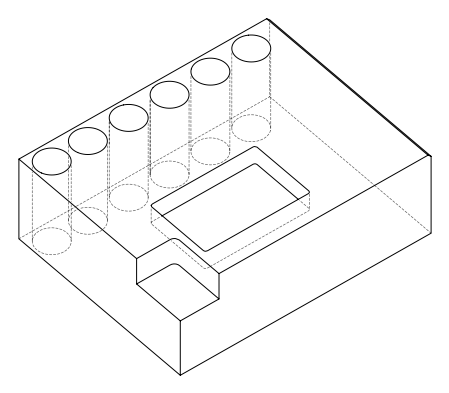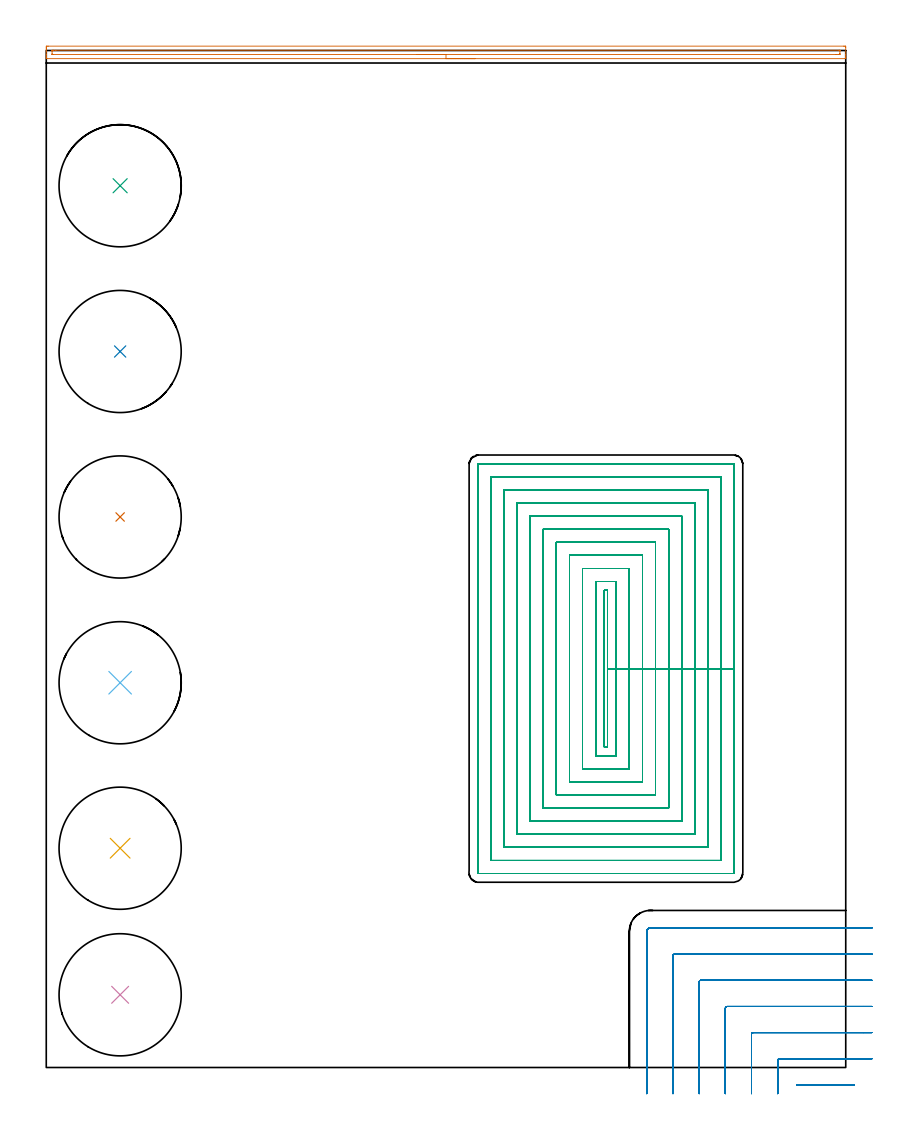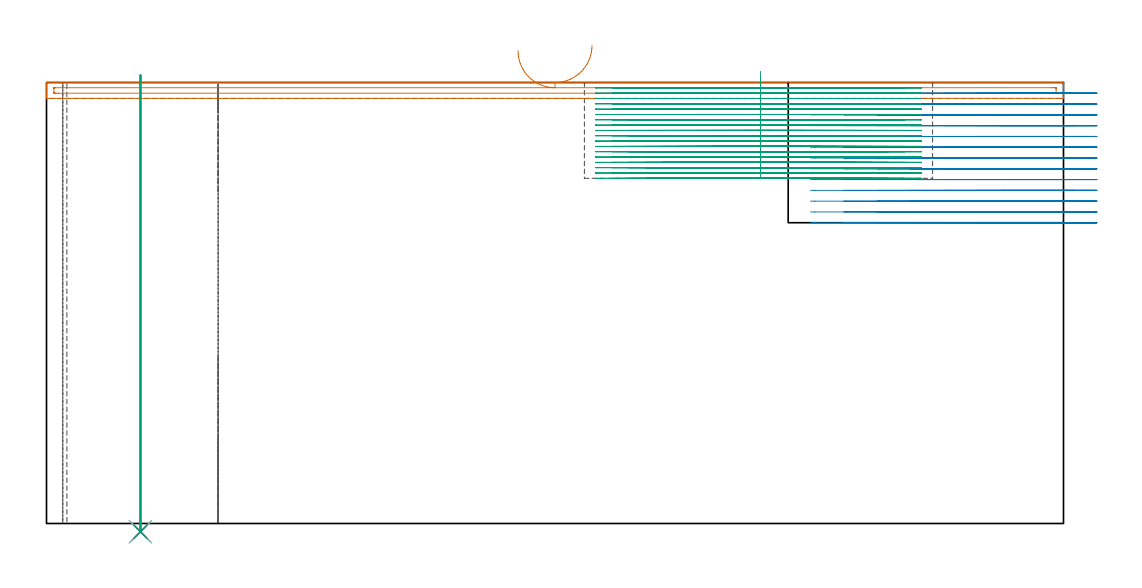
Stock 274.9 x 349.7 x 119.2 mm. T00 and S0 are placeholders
(PLAN: 9 operations, 3 tool changes, 137.6 min)
(1 AREA_MILL | FG_CHAMFER_SURFACE | UGT0205_001 | 4.56 min | 2546 mm3)
(2 MILL_CORNER_NOTCH_RECTANGULAR | CORNER_NOTCH_RECTANGULAR | NXT0201_011 | Follow Part, ap 3, ae 75% | 16.6 min | 151862 mm3)
(3 MILL_RECTANGULAR_POCKET | POCKET_RECTANGULAR_STRAIGHT | NXT0201_008 | Follow Part, ap 1.5, ae 75% | 113.43 min | 357839 mm3)
(4 INDEXABLE_INSERT_DRILL_THROUGH_HOLE_FROM_SOLID | STEP1HOLE | NXT0302_036 | 0.5 min | 165071 mm3)
(5 INDEXABLE_INSERT_DRILL_THROUGH_HOLE_FROM_SOLID_1 | STEP1HOLE_1 | NXT0302_036 | 0.5 min | 165094 mm3)
(6 INDEXABLE_INSERT_DRILL_THROUGH_HOLE_FROM_SOLID_2 | STEP1HOLE_2 | NXT0302_036 | 0.5 min | 165089 mm3)
(7 INDEXABLE_INSERT_DRILL_THROUGH_HOLE_FROM_SOLID_3 | STEP1HOLE_3 | NXT0302_036 | 0.5 min | 165089 mm3)
(8 INDEXABLE_INSERT_DRILL_THROUGH_HOLE_FROM_SOLID_4 | STEP1HOLE_4 | NXT0302_036 | 0.5 min | 165104 mm3)
(9 INDEXABLE_INSERT_DRILL_THROUGH_HOLE_FROM_SOLID_5 | STEP1HOLE_5 | NXT0302_036 | 0.5 min | 165058 mm3)
(TOOL UGT0205_001 | Chamfer Mill 20 x 3 x 45 deg. | D20 FL50 Z2)
(TOOL NXT0201_011 | ENDMILL 12mm [2P460-1200-NA 1630] | D12 FL38 Z6)
(TOOL NXT0201_008 | ENDMILL 6mm [2P460-0600-NA 1630] | D6 FL26 Z6)
(TOOL NXT0302_036 | Index. Insert Drill 42mm [880-D4200L50-05] | D42 PA176 FL210 Z2)
(OP 1 AREA_MILL)
G17 G21 G94 G90
T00 M6
G54
G17 G0 G90 X147.45 Y346.9 S1061 M3
G43 Z129.2 H0
G94 G1 X147.412 Z128.328 F250.
X147.298 Z127.463
X147.109 Z126.612
X146.847 Z125.78
X146.513 Z124.974
X146.11 Z124.2
X145.641 Z123.464
X145.11 Z122.772
X144.521 Z122.129
X143.878 Z121.54
X143.186 Z121.008
X142.45 Z120.54
X141.676 Z120.137
X140.87 Z119.803
X140.038 Z119.541
X139.186 Z119.352
X138.322 Z119.238
X137.45 Z119.2
X0.183
X0.01 Y346.902 Z119.189
X0.002 Y347.06 Z119.032
X0. Y347.224 Z118.875
Y347.453 Z118.647
Y348.173 Z117.922
Y349.41 Z116.687
Y349.927 Z116.167
Y350.546 Z115.549
X0.003 Y350.805 Z115.291
X0.01 Y351.192 Z114.904
X0.232 Y351.196 Z114.901
X0.631 Y351.2 Z114.9
X274.269
X274.668 Y351.196 Z114.901
X274.89 Y351.192 Z114.904
X274.9 Y350.805 Z115.291
Y348.173 Z117.922
Y347.453 Z118.647
Y347.224 Z118.875
X274.898 Y347.06 Z119.032
X274.89 Y346.902 Z119.189
X274.717 Y346.9 Z119.2
X137.45
Y348.314 Z117.786
X2.274 Y348.315 Z117.785
X2.057 Y348.319 Z117.781
X2.012 Y348.321 Z117.779
X2.005 Y348.352 Z117.748
X2.002 Y348.387 Z117.713
X2. Y348.584 Z117.516
Y349.461 Z116.639
X2.001 Y349.598 Z116.502
X2.005 Y349.708 Z116.392
X2.01 Y349.775 Z116.325
X2.045 Y349.779 Z116.321
X2.419 Y349.785 Z116.315
X2.564 Y349.786 Z116.314
X3.313
X272.626 Y349.785 Z116.315
X272.843 Y349.781 Z116.319
X272.888 Y349.779 Z116.321
X272.895 Y349.748 Z116.352
X272.898 Y349.713 Z116.387
X272.9 Y349.516 Z116.584
Y348.639 Z117.461
X272.899 Y348.502 Z117.598
X272.895 Y348.392 Z117.708
X272.89 Y348.325 Z117.775
X272.855 Y348.321 Z117.779
X272.481 Y348.315 Z117.785
X272.336 Y348.314 Z117.786
X271.587
X137.45
X136.578 Z117.824
X135.713 Z117.938
X134.862 Z118.127
X134.03 Z118.389
X133.224 Z118.723
X132.45 Z119.126
X131.714 Z119.594
X131.022 Z120.125
X130.379 Z120.715
X129.79 Z121.358
X129.258 Z122.05
X128.79 Z122.786
X128.387 Z123.56
X128.053 Z124.366
X127.791 Z125.198
X127.602 Z126.049
X127.488 Z126.914
X127.45 Z127.786
G0 Z129.2
M5
M2
(OP 2 MILL_CORNER_NOTCH_RECTANGULAR)
G17 G21 G94 G90
T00 M6
G54
G17 G0 G90 X277.902 Y-6. S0 M3
G43 Z129.2 H1
Z116.285
G94 G1 X274.902 F250.
X261.092 F500.
X258.092 Y-6.023 F250.
G0 Z129.2
X283.9 Y3.
Z116.285
G1 X280.9
X252.096 F500.
G3 X251.5 Y2.404 R0.6
G1 Y-6.
Y-9. F250.
G0 Z129.2
X283.9 Y12.
Z116.285
G1 X280.9
X243.096 F500.
G3 X242.5 Y11.404 R0.6
G1 Y-6.
Y-9. F250.
G0 Z129.2
X283.9 Y21.
Z116.285
G1 X280.9
X234.096 F500.
G3 X233.5 Y20.404 R0.6
G1 Y-6.
Y-9. F250.
G0 Z129.2
X283.9 Y30.
Z116.285
G1 X280.9
X225.096 F500.
G3 X224.5 Y29.404 R0.6
G1 Y-6.
Y-9. F250.
G0 Z129.2
X283.9 Y39.
Z116.285
G1 X280.9
X216.097 F500.
G3 X215.5 Y38.403 R0.6
G1 Y-6.
Y-9. F250.
G0 Z129.2
X283.9 Y48.
Z116.285
G1 X280.9
X207.7 F500.
G3 X206.5 Y46.8 R1.2
G1 Y-6.
Y-9. F250.
G0 Z129.2
X277.903 Y-6.
Z113.369
G1 X274.903
X261.092 F500.
X258.092 Y-6.023 F250.
G0 Z129.2
X283.9 Y3.
Z113.369
G1 X280.9
X252.096 F500.
G3 X251.5 Y2.404 R0.6
G1 Y-6.
Y-9. F250.
G0 Z129.2
X283.9 Y12.
Z113.369
G1 X280.9
X243.096 F500.
G3 X242.5 Y11.404 R0.6
G1 Y-6.
Y-9. F250.
G0 Z129.2
X283.9 Y21.
Z113.369
G1 X280.9
X234.096 F500.
G3 X233.5 Y20.404 R0.6
G1 Y-6.
Y-9. F250.
G0 Z129.2
X283.9 Y30.
Z113.369
G1 X280.9
X225.096 F500.
G3 X224.5 Y29.404 R0.6
G1 Y-6.
Y-9. F250.
G0 Z129.2
X283.9 Y39.
Z113.369
G1 X280.9
X216.097 F500.
G3 X215.5 Y38.403 R0.6
G1 Y-6.
Y-9. F250.
G0 Z129.2
X283.9 Y48.
Z113.369
G1 X280.9
X207.7 F500.
G3 X206.5 Y46.8 R1.2
G1 Y-6.
Y-9. F250.
G0 Z129.2
X277.903 Y-6.
Z110.454
G1 X274.903
X261.092 F500.
X258.092 Y-6.023 F250.
G0 Z129.2
X283.9 Y3.
Z110.454
G1 X280.9
X252.096 F500.
G3 X251.5 Y2.404 R0.6
G1 Y-6.
Y-9. F250.
G0 Z129.2
X283.9 Y12.
Z110.454
G1 X280.9
X243.096 F500.
G3 X242.5 Y11.404 R0.6
G1 Y-6.
Y-9. F250.
G0 Z129.2
X283.9 Y21.
Z110.454
G1 X280.9
X234.096 F500.
G3 X233.5 Y20.404 R0.6
G1 Y-6.
Y-9. F250.
G0 Z129.2
X283.9 Y30.
Z110.454
G1 X280.9
X225.096 F500.
G3 X224.5 Y29.404 R0.6
G1 Y-6.
Y-9. F250.
G0 Z129.2
X283.9 Y39.
Z110.454
G1 X280.9
X216.097 F500.
G3 X215.5 Y38.403 R0.6
G1 Y-6.
Y-9. F250.
G0 Z129.2
X283.9 Y48.
Z110.454
G1 X280.9
X207.7 F500.
G3 X206.5 Y46.8 R1.2
G1 Y-6.
Y-9. F250.
G0 Z129.2
X277.903 Y-6.
Z107.538
G1 X274.903
X261.092 F500.
X258.092 Y-6.023 F250.
G0 Z129.2
X283.9 Y3.
Z107.538
G1 X280.9
X252.096 F500.
G3 X251.5 Y2.404 R0.6
G1 Y-6.
Y-9. F250.
G0 Z129.2
X283.9 Y12.
Z107.538
G1 X280.9
X243.096 F500.
G3 X242.5 Y11.404 R0.6
G1 Y-6.
Y-9. F250.
G0 Z129.2
X283.9 Y21.
Z107.538
G1 X280.9
X234.096 F500.
G3 X233.5 Y20.404 R0.6
G1 Y-6.
Y-9. F250.
G0 Z129.2
X283.9 Y30.
Z107.538
G1 X280.9
X225.096 F500.
G3 X224.5 Y29.404 R0.6
G1 Y-6.
Y-9. F250.
G0 Z129.2
X283.9 Y39.
Z107.538
G1 X280.9
X216.097 F500.
G3 X215.5 Y38.403 R0.6
G1 Y-6.
Y-9. F250.
G0 Z129.2
X283.9 Y48.
Z107.538
G1 X280.9
X207.7 F500.
G3 X206.5 Y46.8 R1.2
G1 Y-6.
Y-9. F250.
G0 Z129.2
X277.903 Y-6.
Z104.623
G1 X274.903
X261.092 F500.
X258.092 Y-6.023 F250.
G0 Z129.2
X283.9 Y3.
Z104.623
G1 X280.9
X252.096 F500.
G3 X251.5 Y2.404 R0.6
G1 Y-6.
Y-9. F250.
G0 Z129.2
X283.9 Y12.
Z104.623
G1 X280.9
X243.096 F500.
G3 X242.5 Y11.404 R0.6
G1 Y-6.
Y-9. F250.
G0 Z129.2
X283.9 Y21.
Z104.623
G1 X280.9
X234.096 F500.
G3 X233.5 Y20.404 R0.6
G1 Y-6.
Y-9. F250.
G0 Z129.2
X283.9 Y30.
Z104.623
G1 X280.9
X225.096 F500.
G3 X224.5 Y29.404 R0.6
G1 Y-6.
Y-9. F250.
G0 Z129.2
X283.9 Y39.
Z104.623
G1 X280.9
X216.097 F500.
G3 X215.5 Y38.403 R0.6
G1 Y-6.
Y-9. F250.
G0 Z129.2
X283.9 Y48.
Z104.623
G1 X280.9
X207.7 F500.
G3 X206.5 Y46.8 R1.2
G1 Y-6.
Y-9. F250.
G0 Z129.2
X277.903 Y-6.
Z101.708
G1 X274.903
X261.092 F500.
X258.092 Y-6.023 F250.
G0 Z129.2
X283.9 Y3.
Z101.708
G1 X280.9
X252.096 F500.
G3 X251.5 Y2.404 R0.6
G1 Y-6.
Y-9. F250.
G0 Z129.2
X283.9 Y12.
Z101.708
G1 X280.9
X243.096 F500.
G3 X242.5 Y11.404 R0.6
G1 Y-6.
Y-9. F250.
G0 Z129.2
X283.9 Y21.
Z101.708
G1 X280.9
X234.096 F500.
G3 X233.5 Y20.404 R0.6
G1 Y-6.
Y-9. F250.
G0 Z129.2
X283.9 Y30.
Z101.708
G1 X280.9
X225.096 F500.
G3 X224.5 Y29.404 R0.6
G1 Y-6.
Y-9. F250.
G0 Z129.2
X283.9 Y39.
Z101.708
G1 X280.9
X216.097 F500.
G3 X215.5 Y38.403 R0.6
G1 Y-6.
Y-9. F250.
G0 Z129.2
X283.9 Y48.
Z101.708
G1 X280.9
X207.7 F500.
G3 X206.5 Y46.8 R1.2
G1 Y-6.
Y-9. F250.
G0 Z129.2
X277.903 Y-6.
Z98.792
G1 X274.903
X261.092 F500.
X258.092 Y-6.023 F250.
G0 Z129.2
X283.9 Y3.
Z98.792
G1 X280.9
X252.096 F500.
G3 X251.5 Y2.404 R0.6
G1 Y-6.
Y-9. F250.
G0 Z129.2
X283.9 Y12.
Z98.792
G1 X280.9
X243.096 F500.
G3 X242.5 Y11.404 R0.6
G1 Y-6.
Y-9. F250.
G0 Z129.2
X283.9 Y21.
Z98.792
G1 X280.9
X234.096 F500.
G3 X233.5 Y20.404 R0.6
G1 Y-6.
Y-9. F250.
G0 Z129.2
X283.9 Y30.
Z98.792
G1 X280.9
X225.096 F500.
G3 X224.5 Y29.404 R0.6
G1 Y-6.
Y-9. F250.
G0 Z129.2
X283.9 Y39.
Z98.792
G1 X280.9
X216.097 F500.
G3 X215.5 Y38.403 R0.6
G1 Y-6.
Y-9. F250.
G0 Z129.2
X283.9 Y48.
Z98.792
G1 X280.9
X207.7 F500.
G3 X206.5 Y46.8 R1.2
G1 Y-6.
Y-9. F250.
G0 Z129.2
X277.903 Y-6.
Z95.877
G1 X274.903
X261.092 F500.
X258.092 Y-6.023 F250.
G0 Z129.2
X283.9 Y3.
Z95.877
G1 X280.9
X252.096 F500.
G3 X251.5 Y2.404 R0.6
G1 Y-6.
Y-9. F250.
G0 Z129.2
X283.9 Y12.
Z95.877
G1 X280.9
X243.096 F500.
G3 X242.5 Y11.404 R0.6
G1 Y-6.
Y-9. F250.
G0 Z129.2
X283.9 Y21.
Z95.877
G1 X280.9
X234.096 F500.
G3 X233.5 Y20.404 R0.6
G1 Y-6.
Y-9. F250.
G0 Z129.2
X283.9 Y30.
Z95.877
G1 X280.9
X225.096 F500.
G3 X224.5 Y29.404 R0.6
G1 Y-6.
Y-9. F250.
G0 Z129.2
X283.9 Y39.
Z95.877
G1 X280.9
X216.097 F500.
G3 X215.5 Y38.403 R0.6
G1 Y-6.
Y-9. F250.
G0 Z129.2
X283.9 Y48.
Z95.877
G1 X280.9
X207.7 F500.
G3 X206.5 Y46.8 R1.2
G1 Y-6.
Y-9. F250.
G0 Z129.2
X277.903 Y-6.
Z92.962
G1 X274.903
X261.092 F500.
X258.092 Y-6.023 F250.
G0 Z129.2
X283.9 Y3.
Z92.962
G1 X280.9
X252.096 F500.
G3 X251.5 Y2.404 R0.6
G1 Y-6.
Y-9. F250.
G0 Z129.2
X283.9 Y12.
Z92.962
G1 X280.9
X243.096 F500.
G3 X242.5 Y11.404 R0.6
G1 Y-6.
Y-9. F250.
G0 Z129.2
X283.9 Y21.
Z92.962
G1 X280.9
X234.096 F500.
G3 X233.5 Y20.404 R0.6
G1 Y-6.
Y-9. F250.
G0 Z129.2
X283.9 Y30.
Z92.962
G1 X280.9
X225.096 F500.
G3 X224.5 Y29.404 R0.6
G1 Y-6.
Y-9. F250.
G0 Z129.2
X283.9 Y39.
Z92.962
G1 X280.9
X216.097 F500.
G3 X215.5 Y38.403 R0.6
G1 Y-6.
Y-9. F250.
G0 Z129.2
X283.9 Y48.
Z92.962
G1 X280.9
X207.7 F500.
G3 X206.5 Y46.8 R1.2
G1 Y-6.
Y-9. F250.
G0 Z129.2
X277.903 Y-6.
Z90.046
G1 X274.903
X261.092 F500.
X258.092 Y-6.023 F250.
G0 Z129.2
X283.9 Y3.
Z90.046
G1 X280.9
X252.096 F500.
G3 X251.5 Y2.404 R0.6
G1 Y-6.
Y-9. F250.
G0 Z129.2
X283.9 Y12.
Z90.046
G1 X280.9
X243.096 F500.
G3 X242.5 Y11.404 R0.6
G1 Y-6.
Y-9. F250.
G0 Z129.2
X283.9 Y21.
Z90.046
G1 X280.9
X234.096 F500.
G3 X233.5 Y20.404 R0.6
G1 Y-6.
Y-9. F250.
G0 Z129.2
X283.9 Y30.
Z90.046
G1 X280.9
X225.096 F500.
G3 X224.5 Y29.404 R0.6
G1 Y-6.
Y-9. F250.
G0 Z129.2
X283.9 Y39.
Z90.046
G1 X280.9
X216.097 F500.
G3 X215.5 Y38.403 R0.6
G1 Y-6.
Y-9. F250.
G0 Z129.2
X283.9 Y48.
Z90.046
G1 X280.9
X207.7 F500.
G3 X206.5 Y46.8 R1.2
G1 Y-6.
Y-9. F250.
G0 Z129.2
X277.903 Y-6.
Z87.131
G1 X274.903
X261.092 F500.
X258.092 Y-6.023 F250.
G0 Z129.2
X283.9 Y3.
Z87.131
G1 X280.9
X252.096 F500.
G3 X251.5 Y2.404 R0.6
G1 Y-6.
Y-9. F250.
G0 Z129.2
X283.9 Y12.
Z87.131
G1 X280.9
X243.096 F500.
G3 X242.5 Y11.404 R0.6
G1 Y-6.
Y-9. F250.
G0 Z129.2
X283.9 Y21.
Z87.131
G1 X280.9
X234.096 F500.
G3 X233.5 Y20.404 R0.6
G1 Y-6.
Y-9. F250.
G0 Z129.2
X283.9 Y30.
Z87.131
G1 X280.9
X225.096 F500.
G3 X224.5 Y29.404 R0.6
G1 Y-6.
Y-9. F250.
G0 Z129.2
X283.9 Y39.
Z87.131
G1 X280.9
X216.097 F500.
G3 X215.5 Y38.403 R0.6
G1 Y-6.
Y-9. F250.
G0 Z129.2
X283.9 Y48.
Z87.131
G1 X280.9
X207.7 F500.
G3 X206.5 Y46.8 R1.2
G1 Y-6.
Y-9. F250.
G0 Z129.2
X277.903 Y-6.
Z84.215
G1 X274.903
X261.092 F500.
X258.092 Y-6.023 F250.
G0 Z129.2
X283.9 Y3.
Z84.215
G1 X280.9
X252.096 F500.
G3 X251.5 Y2.404 R0.6
G1 Y-6.
Y-9. F250.
G0 Z129.2
X283.9 Y12.
Z84.215
G1 X280.9
X243.096 F500.
G3 X242.5 Y11.404 R0.6
G1 Y-6.
Y-9. F250.
G0 Z129.2
X283.9 Y21.
Z84.215
G1 X280.9
X234.096 F500.
G3 X233.5 Y20.404 R0.6
G1 Y-6.
Y-9. F250.
G0 Z129.2
X283.9 Y30.
Z84.215
G1 X280.9
X225.096 F500.
G3 X224.5 Y29.404 R0.6
G1 Y-6.
Y-9. F250.
G0 Z129.2
X283.9 Y39.
Z84.215
G1 X280.9
X216.097 F500.
G3 X215.5 Y38.403 R0.6
G1 Y-6.
Y-9. F250.
G0 Z129.2
X283.9 Y48.
Z84.215
G1 X280.9
X207.7 F500.
G3 X206.5 Y46.8 R1.2
G1 Y-6.
Y-9. F250.
G0 Z129.2
X277.903 Y-6.
Z81.3
G1 X274.903
X261.092 F500.
X258.092 Y-6.023 F250.
G0 Z129.2
X283.9 Y3.
Z81.3
G1 X280.9
X252.096 F500.
G3 X251.5 Y2.404 R0.6
G1 Y-6.
Y-9. F250.
G0 Z129.2
X283.9 Y12.
Z81.3
G1 X280.9
X243.096 F500.
G3 X242.5 Y11.404 R0.6
G1 Y-6.
Y-9. F250.
G0 Z129.2
X283.9 Y21.
Z81.3
G1 X280.9
X234.096 F500.
G3 X233.5 Y20.404 R0.6
G1 Y-6.
Y-9. F250.
G0 Z129.2
X283.9 Y30.
Z81.3
G1 X280.9
X225.096 F500.
G3 X224.5 Y29.404 R0.6
G1 Y-6.
Y-9. F250.
G0 Z129.2
X283.9 Y39.
Z81.3
G1 X280.9
X216.097 F500.
G3 X215.5 Y38.403 R0.6
G1 Y-6.
Y-9. F250.
G0 Z129.2
X283.9 Y48.
Z81.3
G1 X280.9
X207.7 F500.
G3 X206.5 Y46.8 R1.2
G1 Y-6.
Y-9. F250.
G0 Z129.2
M5
M2
(OP 3 MILL_RECTANGULAR_POCKET)
G17 G21 G94 G90
T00 M6
G54
G17 G0 G90 X193. Y120.584 S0 M3
G43 Z129.2 H1
Z122.2
G94 G1 Y137.15 Z117.761 F250.
Y164.1 F500.
X191.9
Y110.2
X193.
Y137.15
X196.
Y167.1
X188.9
Y107.2
X196.
Y137.15
X200.5
Y171.6
X184.4
Y102.7
X200.5
Y137.15
X205.
Y176.1
X179.9
Y98.2
X205.
Y137.15
X209.5
Y180.6
X175.4
Y93.7
X209.5
Y137.15
X214.
Y185.1
X170.9
Y89.2
X214.
Y137.15
X218.5
Y189.6
X166.4
Y84.7
X218.5
Y137.15
X223.
Y194.1
X161.9
Y80.2
X223.
Y137.15
X227.5
Y198.6
X157.4
Y75.7
X227.5
Y137.15
X232.
Y203.1
X152.9
Y71.2
X232.
Y137.15
X236.5
Y207.4
G3 X236.3 Y207.6 R0.2
G1 X148.6
G3 X148.4 Y207.4 R0.2
G1 Y66.9
G3 X148.6 Y66.7 R0.2
G1 X236.3
G3 X236.5 Y66.9 R0.2
G1 Y137.15
Y138.15
G0 X193. Y120.584 Z120.761
G1 Y137.15 Z116.322 F250.
Y164.1 F500.
X191.9
Y110.2
X193.
Y137.15
X196.
Y167.1
X188.9
Y107.2
X196.
Y137.15
X200.5
Y171.6
X184.4
Y102.7
X200.5
Y137.15
X205.
Y176.1
X179.9
Y98.2
X205.
Y137.15
X209.5
Y180.6
X175.4
Y93.7
X209.5
Y137.15
X214.
Y185.1
X170.9
Y89.2
X214.
Y137.15
X218.5
Y189.6
X166.4
Y84.7
X218.5
Y137.15
X223.
Y194.1
X161.9
Y80.2
X223.
Y137.15
X227.5
Y198.6
X157.4
Y75.7
X227.5
Y137.15
X232.
Y203.1
X152.9
Y71.2
X232.
Y137.15
X236.5
Y207.4
G3 X236.3 Y207.6 R0.2
G1 X148.6
G3 X148.4 Y207.4 R0.2
G1 Y66.9
G3 X148.6 Y66.7 R0.2
G1 X236.3
G3 X236.5 Y66.9 R0.2
G1 Y137.15
Y138.15
G0 X193. Y120.584 Z119.322
G1 Y137.15 Z114.883 F250.
Y164.1 F500.
X191.9
Y110.2
X193.
Y137.15
X196.
Y167.1
X188.9
Y107.2
X196.
Y137.15
X200.5
Y171.6
X184.4
Y102.7
X200.5
Y137.15
X205.
Y176.1
X179.9
Y98.2
X205.
Y137.15
X209.5
Y180.6
X175.4
Y93.7
X209.5
Y137.15
X214.
Y185.1
X170.9
Y89.2
X214.
Y137.15
X218.5
Y189.6
X166.4
Y84.7
X218.5
Y137.15
X223.
Y194.1
X161.9
Y80.2
X223.
Y137.15
X227.5
Y198.6
X157.4
Y75.7
X227.5
Y137.15
X232.
Y203.1
X152.9
Y71.2
X232.
Y137.15
X236.5
Y207.4
G3 X236.3 Y207.6 R0.2
G1 X148.6
G3 X148.4 Y207.4 R0.2
G1 Y66.9
G3 X148.6 Y66.7 R0.2
G1 X236.3
G3 X236.5 Y66.9 R0.2
G1 Y137.15
Y138.15
G0 X193. Y120.584 Z117.883
G1 Y137.15 Z113.444 F250.
Y164.1 F500.
X191.9
Y110.2
X193.
Y137.15
X196.
Y167.1
X188.9
Y107.2
X196.
Y137.15
X200.5
Y171.6
X184.4
Y102.7
X200.5
Y137.15
X205.
Y176.1
X179.9
Y98.2
X205.
Y137.15
X209.5
Y180.6
X175.4
Y93.7
X209.5
Y137.15
X214.
Y185.1
X170.9
Y89.2
X214.
Y137.15
X218.5
Y189.6
X166.4
Y84.7
X218.5
Y137.15
X223.
Y194.1
X161.9
Y80.2
X223.
Y137.15
X227.5
Y198.6
X157.4
Y75.7
X227.5
Y137.15
X232.
Y203.1
X152.9
Y71.2
X232.
Y137.15
X236.5
Y207.4
G3 X236.3 Y207.6 R0.2
G1 X148.6
G3 X148.4 Y207.4 R0.2
G1 Y66.9
G3 X148.6 Y66.7 R0.2
G1 X236.3
G3 X236.5 Y66.9 R0.2
G1 Y137.15
Y138.15
G0 X193. Y120.584 Z116.444
G1 Y137.15 Z112.005 F250.
Y164.1 F500.
X191.9
Y110.2
X193.
Y137.15
X196.
Y167.1
X188.9
Y107.2
X196.
Y137.15
X200.5
Y171.6
X184.4
Y102.7
X200.5
Y137.15
X205.
Y176.1
X179.9
Y98.2
X205.
Y137.15
X209.5
Y180.6
X175.4
Y93.7
X209.5
Y137.15
X214.
Y185.1
X170.9
Y89.2
X214.
Y137.15
X218.5
Y189.6
X166.4
Y84.7
X218.5
Y137.15
X223.
Y194.1
X161.9
Y80.2
X223.
Y137.15
X227.5
Y198.6
X157.4
Y75.7
X227.5
Y137.15
X232.
Y203.1
X152.9
Y71.2
X232.
Y137.15
X236.5
Y207.4
G3 X236.3 Y207.6 R0.2
G1 X148.6
G3 X148.4 Y207.4 R0.2
G1 Y66.9
G3 X148.6 Y66.7 R0.2
G1 X236.3
G3 X236.5 Y66.9 R0.2
G1 Y137.15
Y138.15
G0 X193. Y120.584 Z115.005
G1 Y137.15 Z110.567 F250.
Y164.1 F500.
X191.9
Y110.2
X193.
Y137.15
X196.
Y167.1
X188.9
Y107.2
X196.
Y137.15
X200.5
Y171.6
X184.4
Y102.7
X200.5
Y137.15
X205.
Y176.1
X179.9
Y98.2
X205.
Y137.15
X209.5
Y180.6
X175.4
Y93.7
X209.5
Y137.15
X214.
Y185.1
X170.9
Y89.2
X214.
Y137.15
X218.5
Y189.6
X166.4
Y84.7
X218.5
Y137.15
X223.
Y194.1
X161.9
Y80.2
X223.
Y137.15
X227.5
Y198.6
X157.4
Y75.7
X227.5
Y137.15
X232.
Y203.1
X152.9
Y71.2
X232.
Y137.15
X236.5
Y207.4
G3 X236.3 Y207.6 R0.2
G1 X148.6
G3 X148.4 Y207.4 R0.2
G1 Y66.9
G3 X148.6 Y66.7 R0.2
G1 X236.3
G3 X236.5 Y66.9 R0.2
G1 Y137.15
Y138.15
G0 X193. Y120.584 Z113.567
G1 Y137.15 Z109.128 F250.
Y164.1 F500.
X191.9
Y110.2
X193.
Y137.15
X196.
Y167.1
X188.9
Y107.2
X196.
Y137.15
X200.5
Y171.6
X184.4
Y102.7
X200.5
Y137.15
X205.
Y176.1
X179.9
Y98.2
X205.
Y137.15
X209.5
Y180.6
X175.4
Y93.7
X209.5
Y137.15
X214.
Y185.1
X170.9
Y89.2
X214.
Y137.15
X218.5
Y189.6
X166.4
Y84.7
X218.5
Y137.15
X223.
Y194.1
X161.9
Y80.2
X223.
Y137.15
X227.5
Y198.6
X157.4
Y75.7
X227.5
Y137.15
X232.
Y203.1
X152.9
Y71.2
X232.
Y137.15
X236.5
Y207.4
G3 X236.3 Y207.6 R0.2
G1 X148.6
G3 X148.4 Y207.4 R0.2
G1 Y66.9
G3 X148.6 Y66.7 R0.2
G1 X236.3
G3 X236.5 Y66.9 R0.2
G1 Y137.15
Y138.15
G0 X193. Y120.584 Z112.128
G1 Y137.15 Z107.689 F250.
Y164.1 F500.
X191.9
Y110.2
X193.
Y137.15
X196.
Y167.1
X188.9
Y107.2
X196.
Y137.15
X200.5
Y171.6
X184.4
Y102.7
X200.5
Y137.15
X205.
Y176.1
X179.9
Y98.2
X205.
Y137.15
X209.5
Y180.6
X175.4
Y93.7
X209.5
Y137.15
X214.
Y185.1
X170.9
Y89.2
X214.
Y137.15
X218.5
Y189.6
X166.4
Y84.7
X218.5
Y137.15
X223.
Y194.1
X161.9
Y80.2
X223.
Y137.15
X227.5
Y198.6
X157.4
Y75.7
X227.5
Y137.15
X232.
Y203.1
X152.9
Y71.2
X232.
Y137.15
X236.5
Y207.4
G3 X236.3 Y207.6 R0.2
G1 X148.6
G3 X148.4 Y207.4 R0.2
G1 Y66.9
G3 X148.6 Y66.7 R0.2
G1 X236.3
G3 X236.5 Y66.9 R0.2
G1 Y137.15
Y138.15
G0 X193. Y120.584 Z110.689
G1 Y137.15 Z106.25 F250.
Y164.1 F500.
X191.9
Y110.2
X193.
Y137.15
X196.
Y167.1
X188.9
Y107.2
X196.
Y137.15
X200.5
Y171.6
X184.4
Y102.7
X200.5
Y137.15
X205.
Y176.1
X179.9
Y98.2
X205.
Y137.15
X209.5
Y180.6
X175.4
Y93.7
X209.5
Y137.15
X214.
Y185.1
X170.9
Y89.2
X214.
Y137.15
X218.5
Y189.6
X166.4
Y84.7
X218.5
Y137.15
X223.
Y194.1
X161.9
Y80.2
X223.
Y137.15
X227.5
Y198.6
X157.4
Y75.7
X227.5
Y137.15
X232.
Y203.1
X152.9
Y71.2
X232.
Y137.15
X236.5
Y207.4
G3 X236.3 Y207.6 R0.2
G1 X148.6
G3 X148.4 Y207.4 R0.2
G1 Y66.9
G3 X148.6 Y66.7 R0.2
G1 X236.3
G3 X236.5 Y66.9 R0.2
G1 Y137.15
Y138.15
G0 X193. Y120.584 Z109.25
G1 Y137.15 Z104.811 F250.
Y164.1 F500.
X191.9
Y110.2
X193.
Y137.15
X196.
Y167.1
X188.9
Y107.2
X196.
Y137.15
X200.5
Y171.6
X184.4
Y102.7
X200.5
Y137.15
X205.
Y176.1
X179.9
Y98.2
X205.
Y137.15
X209.5
Y180.6
X175.4
Y93.7
X209.5
Y137.15
X214.
Y185.1
X170.9
Y89.2
X214.
Y137.15
X218.5
Y189.6
X166.4
Y84.7
X218.5
Y137.15
X223.
Y194.1
X161.9
Y80.2
X223.
Y137.15
X227.5
Y198.6
X157.4
Y75.7
X227.5
Y137.15
X232.
Y203.1
X152.9
Y71.2
X232.
Y137.15
X236.5
Y207.4
G3 X236.3 Y207.6 R0.2
G1 X148.6
G3 X148.4 Y207.4 R0.2
G1 Y66.9
G3 X148.6 Y66.7 R0.2
G1 X236.3
G3 X236.5 Y66.9 R0.2
G1 Y137.15
Y138.15
G0 X193. Y120.584 Z107.811
G1 Y137.15 Z103.372 F250.
Y164.1 F500.
X191.9
Y110.2
X193.
Y137.15
X196.
Y167.1
X188.9
Y107.2
X196.
Y137.15
X200.5
Y171.6
X184.4
Y102.7
X200.5
Y137.15
X205.
Y176.1
X179.9
Y98.2
X205.
Y137.15
X209.5
Y180.6
X175.4
Y93.7
X209.5
Y137.15
X214.
Y185.1
X170.9
Y89.2
X214.
Y137.15
X218.5
Y189.6
X166.4
Y84.7
X218.5
Y137.15
X223.
Y194.1
X161.9
Y80.2
X223.
Y137.15
X227.5
Y198.6
X157.4
Y75.7
X227.5
Y137.15
X232.
Y203.1
X152.9
Y71.2
X232.
Y137.15
X236.5
Y207.4
G3 X236.3 Y207.6 R0.2
G1 X148.6
G3 X148.4 Y207.4 R0.2
G1 Y66.9
G3 X148.6 Y66.7 R0.2
G1 X236.3
G3 X236.5 Y66.9 R0.2
G1 Y137.15
Y138.15
G0 X193. Y120.584 Z106.372
G1 Y137.15 Z101.933 F250.
Y164.1 F500.
X191.9
Y110.2
X193.
Y137.15
X196.
Y167.1
X188.9
Y107.2
X196.
Y137.15
X200.5
Y171.6
X184.4
Y102.7
X200.5
Y137.15
X205.
Y176.1
X179.9
Y98.2
X205.
Y137.15
X209.5
Y180.6
X175.4
Y93.7
X209.5
Y137.15
X214.
Y185.1
X170.9
Y89.2
X214.
Y137.15
X218.5
Y189.6
X166.4
Y84.7
X218.5
Y137.15
X223.
Y194.1
X161.9
Y80.2
X223.
Y137.15
X227.5
Y198.6
X157.4
Y75.7
X227.5
Y137.15
X232.
Y203.1
X152.9
Y71.2
X232.
Y137.15
X236.5
Y207.4
G3 X236.3 Y207.6 R0.2
G1 X148.6
G3 X148.4 Y207.4 R0.2
G1 Y66.9
G3 X148.6 Y66.7 R0.2
G1 X236.3
G3 X236.5 Y66.9 R0.2
G1 Y137.15
Y138.15
G0 X193. Y120.584 Z104.933
G1 Y137.15 Z100.494 F250.
Y164.1 F500.
X191.9
Y110.2
X193.
Y137.15
X196.
Y167.1
X188.9
Y107.2
X196.
Y137.15
X200.5
Y171.6
X184.4
Y102.7
X200.5
Y137.15
X205.
Y176.1
X179.9
Y98.2
X205.
Y137.15
X209.5
Y180.6
X175.4
Y93.7
X209.5
Y137.15
X214.
Y185.1
X170.9
Y89.2
X214.
Y137.15
X218.5
Y189.6
X166.4
Y84.7
X218.5
Y137.15
X223.
Y194.1
X161.9
Y80.2
X223.
Y137.15
X227.5
Y198.6
X157.4
Y75.7
X227.5
Y137.15
X232.
Y203.1
X152.9
Y71.2
X232.
Y137.15
X236.5
Y207.4
G3 X236.3 Y207.6 R0.2
G1 X148.6
G3 X148.4 Y207.4 R0.2
G1 Y66.9
G3 X148.6 Y66.7 R0.2
G1 X236.3
G3 X236.5 Y66.9 R0.2
G1 Y137.15
Y138.15
G0 X193. Y120.584 Z103.494
G1 Y137.15 Z99.056 F250.
Y164.1 F500.
X191.9
Y110.2
X193.
Y137.15
X196.
Y167.1
X188.9
Y107.2
X196.
Y137.15
X200.5
Y171.6
X184.4
Y102.7
X200.5
Y137.15
X205.
Y176.1
X179.9
Y98.2
X205.
Y137.15
X209.5
Y180.6
X175.4
Y93.7
X209.5
Y137.15
X214.
Y185.1
X170.9
Y89.2
X214.
Y137.15
X218.5
Y189.6
X166.4
Y84.7
X218.5
Y137.15
X223.
Y194.1
X161.9
Y80.2
X223.
Y137.15
X227.5
Y198.6
X157.4
Y75.7
X227.5
Y137.15
X232.
Y203.1
X152.9
Y71.2
X232.
Y137.15
X236.5
Y207.4
G3 X236.3 Y207.6 R0.2
G1 X148.6
G3 X148.4 Y207.4 R0.2
G1 Y66.9
G3 X148.6 Y66.7 R0.2
G1 X236.3
G3 X236.5 Y66.9 R0.2
G1 Y137.15
Y138.15
G0 X193. Y120.584 Z102.056
G1 Y137.15 Z97.617 F250.
Y164.1 F500.
X191.9
Y110.2
X193.
Y137.15
X196.
Y167.1
X188.9
Y107.2
X196.
Y137.15
X200.5
Y171.6
X184.4
Y102.7
X200.5
Y137.15
X205.
Y176.1
X179.9
Y98.2
X205.
Y137.15
X209.5
Y180.6
X175.4
Y93.7
X209.5
Y137.15
X214.
Y185.1
X170.9
Y89.2
X214.
Y137.15
X218.5
Y189.6
X166.4
Y84.7
X218.5
Y137.15
X223.
Y194.1
X161.9
Y80.2
X223.
Y137.15
X227.5
Y198.6
X157.4
Y75.7
X227.5
Y137.15
X232.
Y203.1
X152.9
Y71.2
X232.
Y137.15
X236.5
Y207.4
G3 X236.3 Y207.6 R0.2
G1 X148.6
G3 X148.4 Y207.4 R0.2
G1 Y66.9
G3 X148.6 Y66.7 R0.2
G1 X236.3
G3 X236.5 Y66.9 R0.2
G1 Y137.15
Y138.15
G0 X193. Y120.584 Z100.617
G1 Y137.15 Z96.178 F250.
Y164.1 F500.
X191.9
Y110.2
X193.
Y137.15
X196.
Y167.1
X188.9
Y107.2
X196.
Y137.15
X200.5
Y171.6
X184.4
Y102.7
X200.5
Y137.15
X205.
Y176.1
X179.9
Y98.2
X205.
Y137.15
X209.5
Y180.6
X175.4
Y93.7
X209.5
Y137.15
X214.
Y185.1
X170.9
Y89.2
X214.
Y137.15
X218.5
Y189.6
X166.4
Y84.7
X218.5
Y137.15
X223.
Y194.1
X161.9
Y80.2
X223.
Y137.15
X227.5
Y198.6
X157.4
Y75.7
X227.5
Y137.15
X232.
Y203.1
X152.9
Y71.2
X232.
Y137.15
X236.5
Y207.4
G3 X236.3 Y207.6 R0.2
G1 X148.6
G3 X148.4 Y207.4 R0.2
G1 Y66.9
G3 X148.6 Y66.7 R0.2
G1 X236.3
G3 X236.5 Y66.9 R0.2
G1 Y137.15
Y138.15
G0 X193. Y120.584 Z99.178
G1 Y137.15 Z94.739 F250.
Y164.1 F500.
X191.9
Y110.2
X193.
Y137.15
X196.
Y167.1
X188.9
Y107.2
X196.
Y137.15
X200.5
Y171.6
X184.4
Y102.7
X200.5
Y137.15
X205.
Y176.1
X179.9
Y98.2
X205.
Y137.15
X209.5
Y180.6
X175.4
Y93.7
X209.5
Y137.15
X214.
Y185.1
X170.9
Y89.2
X214.
Y137.15
X218.5
Y189.6
X166.4
Y84.7
X218.5
Y137.15
X223.
Y194.1
X161.9
Y80.2
X223.
Y137.15
X227.5
Y198.6
X157.4
Y75.7
X227.5
Y137.15
X232.
Y203.1
X152.9
Y71.2
X232.
Y137.15
X236.5
Y207.4
G3 X236.3 Y207.6 R0.2
G1 X148.6
G3 X148.4 Y207.4 R0.2
G1 Y66.9
G3 X148.6 Y66.7 R0.2
G1 X236.3
G3 X236.5 Y66.9 R0.2
G1 Y137.15
Y138.15
G0 X193. Y120.584 Z97.739
G1 Y137.15 Z93.3 F250.
Y164.1 F500.
X191.9
Y110.2
X193.
Y137.15
X196.
Y167.1
X188.9
Y107.2
X196.
Y137.15
X200.5
Y171.6
X184.4
Y102.7
X200.5
Y137.15
X205.
Y176.1
X179.9
Y98.2
X205.
Y137.15
X209.5
Y180.6
X175.4
Y93.7
X209.5
Y137.15
X214.
Y185.1
X170.9
Y89.2
X214.
Y137.15
X218.5
Y189.6
X166.4
Y84.7
X218.5
Y137.15
X223.
Y194.1
X161.9
Y80.2
X223.
Y137.15
X227.5
Y198.6
X157.4
Y75.7
X227.5
Y137.15
X232.
Y203.1
X152.9
Y71.2
X232.
Y137.15
X236.5
Y207.4
G3 X236.3 Y207.6 R0.2
G1 X148.6
G3 X148.4 Y207.4 R0.2
G1 Y66.9
G3 X148.6 Y66.7 R0.2
G1 X236.3
G3 X236.5 Y66.9 R0.2
G1 Y137.15
Y138.15
G0 Z129.2
M5
M2
(OP 4 INDEXABLE_INSERT_DRILL_THROUGH_HOLE_FROM_SOLID)
G17 G21 G94 G90
T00 M6
G54
G17 G0 G90 X25.4 Y25. S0 M3
G43 Z129.2 H1
G94 G81 G98 Z-2.233 F250. R121.2
G80
M5
M2
(OP 5 INDEXABLE_INSERT_DRILL_THROUGH_HOLE_FROM_SOLID_1)
G17 G21 G94 G90
T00 M6
G54
G17 G0 G90 X25.4 Y75.4 S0 M3
G43 Z129.2 H1
G94 G81 G98 Z-2.233 F250. R121.2
G80
M5
M2
(OP 6 INDEXABLE_INSERT_DRILL_THROUGH_HOLE_FROM_SOLID_2)
G17 G21 G94 G90
T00 M6
G54
G17 G0 G90 X25.4 Y132.3 S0 M3
G43 Z129.2 H1
G94 G81 G98 Z-2.233 F250. R121.2
G80
M5
M2
(OP 7 INDEXABLE_INSERT_DRILL_THROUGH_HOLE_FROM_SOLID_3)
G17 G21 G94 G90
T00 M6
G54
G17 G0 G90 X25.4 Y189.3 S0 M3
G43 Z129.2 H1
G94 G81 G98 Z-2.233 F250. R121.2
G80
M5
M2
(OP 8 INDEXABLE_INSERT_DRILL_THROUGH_HOLE_FROM_SOLID_4)
G17 G21 G94 G90
T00 M6
G54
G17 G0 G90 X25.4 Y246.2 S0 M3
G43 Z129.2 H1
G94 G81 G98 Z-2.233 F250. R121.2
G80
M5
M2
(OP 9 INDEXABLE_INSERT_DRILL_THROUGH_HOLE_FROM_SOLID_5)
G17 G21 G94 G90
T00 M6
G54
G17 G0 G90 X25.4 Y303.2 S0 M3
G43 Z129.2 H1
G94 G81 G98 Z-2.233 F250. R121.2
G80
M5
M2
